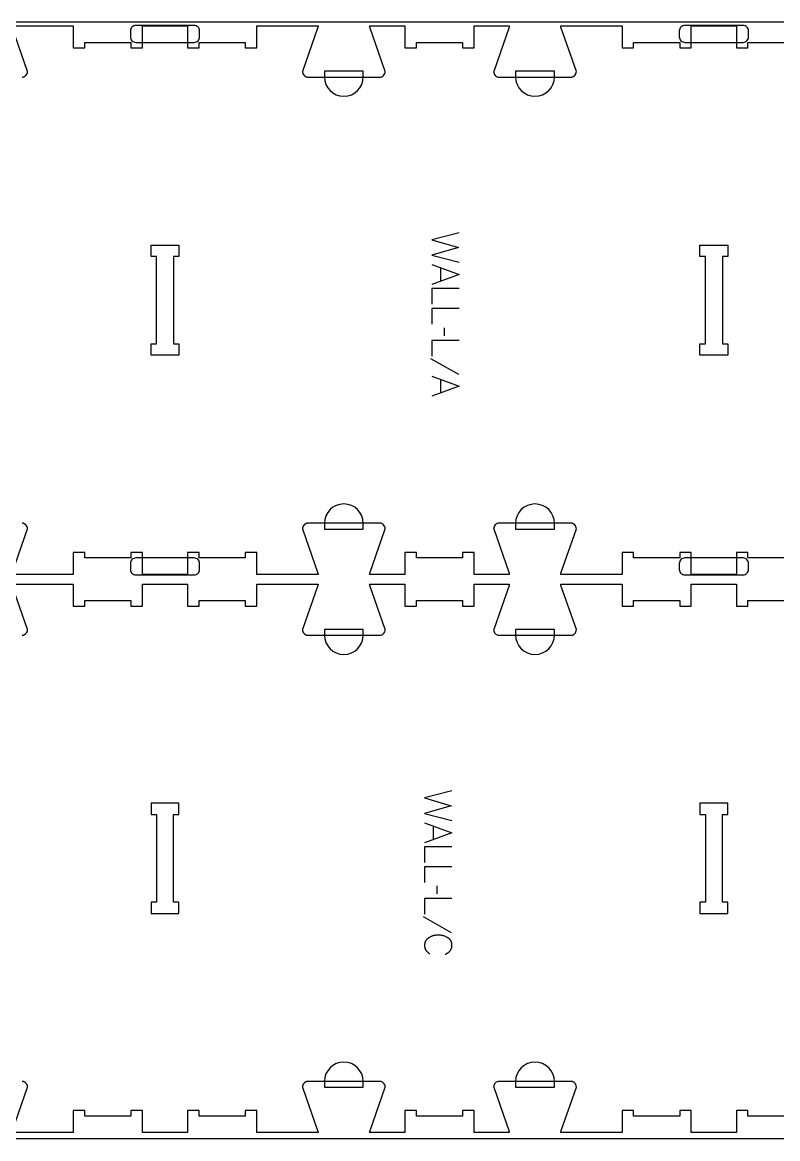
# Model space of a CAD drawing. Extents: x -34195 to -31012, y -10461 to -4867.
# Drawn here: x -33370 to -32544, y -6791 to -5571 of the extents above; entities that cross this region are included whole.
import ezdxf

# ---------------------------------------------------------------- set-up
doc = ezdxf.new("R2010")
doc.units = 0
for name, color, linetype in [('0_SHEET_SPRUCEPLY_2440X122', 1, 'CONTINUOUS'), ('1_ANYTOOL_1MMDEEP_LABELS_S', 2, 'CONTINUOUS'), ('3_ANYTOOL_CUTTHROUGH_INSID', 4, 'CONTINUOUS'), ('4_ANYTOOL_CUTTHROUGH_OUTSI', 5, 'CONTINUOUS'), ('5_ANYTOOL_HALF_MILL_9MM_IN', 3, 'CONTINUOUS')]:
    doc.layers.add(name, color=color, linetype=linetype)

msp = doc.modelspace()

# ---------------------------------------------------------------- linework, layer by layer
at = {"layer": '0_SHEET_SPRUCEPLY_2440X122'}
msp.add_lwpolyline([(-33823.6, -5571.2), (-33823.6, -6791.2), (-31383.6, -6791.2), (-31383.6, -5571.2)], close=True, dxfattribs=at)
at = {"layer": '1_ANYTOOL_1MMDEEP_LABELS_S'}
for points in [[(-32892, -5801.2), (-32922, -5808.9), (-32892.9, -5817.4), (-32922, -5825.8), (-32892, -5833.3)], [(-32922, -5835.9), (-32892, -5846.8), (-32922, -5857.9)], [(-32912.4, -5839.4), (-32912.4, -5854.3)], [(-32892, -5862.1), (-32922, -5862.1), (-32922, -5879.2)], [(-32892, -5884), (-32922, -5884), (-32922, -5901.1)], [(-32908.1, -5913.7), (-32908.2, -5904.9)], [(-32892, -5918.8), (-32922, -5918.8), (-32922, -5935.9)], [(-32892.5, -5956.1), (-32923.2, -5938.9)], [(-32922, -5957.8), (-32892, -5968.7), (-32922, -5979.7)], [(-32912.4, -5961.3), (-32912.4, -5976.2)], [(-32900, -6411.2), (-32930, -6418.9), (-32900.9, -6427.4), (-32930, -6435.9), (-32900, -6443.4)], [(-32930, -6445.9), (-32900, -6456.8), (-32930, -6467.9)], [(-32920.4, -6449.4), (-32920.4, -6464.3)], [(-32900, -6472.2), (-32930, -6472.2), (-32930, -6489.3)], [(-32900, -6494), (-32930, -6494), (-32930, -6511.1)], [(-32916.1, -6523.7), (-32916.2, -6514.9)], [(-32900, -6528.9), (-32930, -6528.9), (-32930, -6546)], [(-32900.4, -6566.1), (-32931.2, -6548.9)], [(-32907.5, -6589.7), (-32907.1, -6589.6), (-32906.7, -6589.4), (-32906.3, -6589.2), (-32905.9, -6589), (-32905.5, -6588.8), (-32905.2, -6588.6), (-32904.8, -6588.4), (-32904.5, -6588.2), (-32904.2, -6587.9), (-32903.8, -6587.7), (-32903.5, -6587.4), (-32903.2, -6587.1), (-32902.9, -6586.9), (-32902.6, -6586.6), (-32902.4, -6586.3), (-32902.1, -6586), (-32902, -6585.8), (-32901.8, -6585.7), (-32901.7, -6585.5), (-32901.6, -6585.3), (-32901.5, -6585.2), (-32901.4, -6585), (-32901.3, -6584.8), (-32901.2, -6584.6), (-32901.1, -6584.5), (-32901, -6584.3), (-32900.9, -6584.1), (-32900.8, -6583.9), (-32900.7, -6583.8), (-32900.6, -6583.6), (-32900.6, -6583.4), (-32900.5, -6583.2), (-32900.4, -6583), (-32900.4, -6582.8), (-32900.3, -6582.6), (-32900.3, -6582.4), (-32900.2, -6582.2), (-32900.2, -6582), (-32900.1, -6581.8), (-32900.1, -6581.6), (-32900.1, -6581.4), (-32900, -6581.2), (-32900, -6581), (-32900, -6580.7), (-32900, -6580.5), (-32900, -6580.3), (-32900, -6580.1), (-32900, -6579.9), (-32900, -6579.5), (-32900, -6579.2), (-32900, -6578.8), (-32900, -6578.5), (-32900.1, -6578.2), (-32900.1, -6577.9), (-32900.2, -6577.6), (-32900.3, -6577.3), (-32900.3, -6577), (-32900.4, -6576.7), (-32900.5, -6576.4), (-32900.6, -6576.1), (-32900.7, -6575.8), (-32900.8, -6575.7), (-32900.9, -6575.5), (-32900.9, -6575.4), (-32901, -6575.3), (-32901.1, -6575.1), (-32901.1, -6575), (-32901.2, -6574.9), (-32901.3, -6574.8), (-32901.4, -6574.6), (-32901.5, -6574.5), (-32901.5, -6574.4), (-32901.6, -6574.3), (-32901.7, -6574.1), (-32901.8, -6574), (-32902, -6573.8), (-32902.2, -6573.5), (-32902.4, -6573.3), (-32902.6, -6573.1), (-32902.8, -6572.9), (-32903.1, -6572.7), (-32903.3, -6572.5), (-32903.6, -6572.3), (-32903.8, -6572.1), (-32904.1, -6571.9), (-32904.4, -6571.7), (-32904.7, -6571.5), (-32905.3, -6571.2), (-32905.9, -6570.9), (-32906.5, -6570.6), (-32907.1, -6570.3), (-32907.7, -6570), (-32908.3, -6569.8), (-32908.9, -6569.6), (-32909.6, -6569.4), (-32910.2, -6569.3), (-32910.9, -6569.1), (-32911.6, -6569), (-32912.2, -6568.9), (-32912.9, -6568.8), (-32913.6, -6568.8), (-32914.3, -6568.7), (-32915, -6568.7), (-32915.7, -6568.7), (-32916.4, -6568.8), (-32917, -6568.8), (-32917.7, -6568.9), (-32918.4, -6569), (-32919.1, -6569.1), (-32919.7, -6569.3), (-32920, -6569.3), (-32920.4, -6569.4), (-32920.7, -6569.5), (-32921, -6569.6), (-32921.3, -6569.7), (-32921.6, -6569.8), (-32921.9, -6569.9), (-32922.3, -6570.1), (-32922.9, -6570.3), (-32923.5, -6570.6), (-32924.1, -6570.9), (-32924.7, -6571.2), (-32925.3, -6571.6), (-32925.6, -6571.8), (-32925.8, -6571.9), (-32926.1, -6572.1), (-32926.4, -6572.3), (-32926.6, -6572.5), (-32926.9, -6572.7), (-32927.1, -6573), (-32927.3, -6573.2), (-32927.5, -6573.4), (-32927.8, -6573.6), (-32927.9, -6573.9), (-32928, -6574), (-32928.1, -6574.1), (-32928.2, -6574.2), (-32928.3, -6574.4), (-32928.4, -6574.5), (-32928.5, -6574.6), (-32928.6, -6574.8), (-32928.6, -6574.9), (-32928.7, -6575), (-32928.8, -6575.2), (-32928.9, -6575.3), (-32928.9, -6575.4), (-32929.1, -6575.7), (-32929.2, -6576), (-32929.3, -6576.3), (-32929.4, -6576.6), (-32929.5, -6576.9), (-32929.6, -6577.2), (-32929.7, -6577.5), (-32929.7, -6577.8), (-32929.8, -6578.1), (-32929.9, -6578.5), (-32929.9, -6578.8), (-32929.9, -6579.1), (-32930, -6579.5), (-32930, -6579.8), (-32930, -6580.2), (-32930, -6580.6), (-32929.9, -6581), (-32929.9, -6581.1), (-32929.9, -6581.3), (-32929.9, -6581.5), (-32929.9, -6581.7), (-32929.8, -6581.9), (-32929.8, -6582), (-32929.8, -6582.2), (-32929.7, -6582.4), (-32929.7, -6582.6), (-32929.7, -6582.7), (-32929.6, -6582.9), (-32929.6, -6583.1), (-32929.5, -6583.2), (-32929.5, -6583.4), (-32929.4, -6583.5), (-32929.3, -6583.7), (-32929.3, -6583.8), (-32929.2, -6584), (-32929.1, -6584.2), (-32929.1, -6584.3), (-32929, -6584.5), (-32928.9, -6584.6), (-32928.8, -6584.7), (-32928.7, -6584.9), (-32928.6, -6585), (-32928.5, -6585.2), (-32928.4, -6585.3), (-32928.3, -6585.4), (-32928.1, -6585.7), (-32927.9, -6586), (-32927.7, -6586.2), (-32927.5, -6586.5), (-32927.2, -6586.7), (-32927, -6586.9), (-32926.7, -6587.2), (-32926.5, -6587.4), (-32926.2, -6587.6), (-32925.9, -6587.8), (-32925.7, -6588.1), (-32925.4, -6588.3), (-32925.1, -6588.5), (-32924.8, -6588.7), (-32924.5, -6588.8), (-32924.1, -6589)]]:
    msp.add_lwpolyline(points, dxfattribs=at)
at = {"layer": '3_ANYTOOL_CUTTHROUGH_INSID', "color": 4}
for points in [[(-33228.7, -5814.6), (-33198.4, -5814.6), (-33198.4, -5827.1), (-33204.4, -5827.1), (-33204.4, -5922.6), (-33198.4, -5922.6), (-33198.4, -5935.1), (-33228.9, -5935.1), (-33228.9, -5922.6), (-33222.9, -5922.6), (-33222.9, -5827.1), (-33228.9, -5827.1), (-33228.9, -5814.6)], [(-32628.7, -5814.6), (-32598.4, -5814.6), (-32598.4, -5827.1), (-32604.4, -5827.1), (-32604.4, -5922.6), (-32598.4, -5922.6), (-32598.4, -5935.1), (-32628.9, -5935.1), (-32628.9, -5922.6), (-32622.9, -5922.6), (-32622.9, -5827.1), (-32628.9, -5827.1), (-32628.9, -5814.6)], [(-33228.7, -6545.1), (-33198.4, -6545.1), (-33198.4, -6532.6), (-33204.4, -6532.6), (-33204.4, -6437.1), (-33198.4, -6437.1), (-33198.4, -6424.6), (-33228.9, -6424.6), (-33228.9, -6437.1), (-33222.9, -6437.1), (-33222.9, -6532.6), (-33228.9, -6532.6), (-33228.9, -6545.1)], [(-32628.7, -6545.1), (-32598.4, -6545.1), (-32598.4, -6532.6), (-32604.4, -6532.6), (-32604.4, -6437.1), (-32598.4, -6437.1), (-32598.4, -6424.6), (-32628.9, -6424.6), (-32628.9, -6437.1), (-32622.9, -6437.1), (-32622.9, -6532.6), (-32628.9, -6532.6), (-32628.9, -6545.1)]]:
    msp.add_lwpolyline(points, close=True, dxfattribs=at)
at = {"layer": '4_ANYTOOL_CUTTHROUGH_OUTSI', "color": 5}
for points in [[(-33381.1, -5575.1), (-33313.9, -5575.1), (-33313.9, -5599.1), (-33301.4, -5599.1), (-33301.4, -5593.1), (-33250.9, -5593.1), (-33250.9, -5599.1), (-33238.4, -5599.1), (-33238.4, -5575.1), (-33188.9, -5575.1), (-33188.9, -5599.1), (-33176.4, -5599.1), (-33176.4, -5593.1), (-33125.9, -5593.1), (-33125.9, -5599.1), (-33113.4, -5599.1), (-33113.4, -5575.1), (-33046.2, -5575.1), (-33046.2, -5575.1, -0.061485), (-33046.5, -5576.5), (-33063.3, -5624.8), (-33063.4, -5624.8), (-33063.4, -5624.8), (-33063.4, -5624.8, 0.198912), (-33061.5, -5629.3), (-33061.4, -5629.4), (-33061.3, -5629.5), (-33061.2, -5629.6), (-33061.1, -5629.7), (-33061, -5629.8), (-33060.8, -5629.9), (-33060.7, -5630), (-33060.6, -5630), (-33060.5, -5630.1), (-33060.3, -5630.2), (-33060.2, -5630.3), (-33060.1, -5630.4), (-33059.9, -5630.4), (-33059.8, -5630.5), (-33059.6, -5630.6), (-33059.5, -5630.6), (-33059.4, -5630.7), (-33059.2, -5630.7), (-33059.1, -5630.8), (-33058.9, -5630.8), (-33058.8, -5630.9), (-33058.6, -5630.9), (-33058.5, -5630.9), (-33058.3, -5631), (-33058.2, -5631), (-33058, -5631), (-33057.9, -5631.1), (-33057.7, -5631.1), (-33057.6, -5631.1), (-33057.4, -5631.1), (-33057.3, -5631.1), (-33057.1, -5631.1), (-32979.1, -5631.1, 0.414214), (-32972.9, -5624.8), (-32972.9, -5624.8), (-32972.9, -5624.8), (-32989.8, -5576.5), (-32989.8, -5576.5, -0.061485), (-32990, -5575.1), (-32951.4, -5575.1), (-32951.4, -5599.1), (-32938.9, -5599.1), (-32938.9, -5593.1), (-32888.4, -5593.1), (-32888.4, -5599.1), (-32875.9, -5599.1), (-32875.9, -5575.1), (-32837.3, -5575.1), (-32837.3, -5575.1, -0.061485), (-32837.5, -5576.5), (-32854.4, -5624.8), (-32854.5, -5624.8), (-32854.5, -5624.8), (-32854.5, -5624.8, 0.414214), (-32848.2, -5631.1), (-32770.2, -5631.1), (-32770.1, -5631.1), (-32769.9, -5631.1), (-32769.8, -5631.1), (-32769.6, -5631.1), (-32769.5, -5631.1), (-32769.3, -5631), (-32769.2, -5631), (-32769, -5631), (-32768.8, -5630.9), (-32768.7, -5630.9), (-32768.5, -5630.9), (-32768.4, -5630.8), (-32768.3, -5630.8), (-32768.1, -5630.7), (-32768, -5630.7), (-32767.8, -5630.6), (-32767.7, -5630.6), (-32767.5, -5630.5), (-32767.4, -5630.4), (-32767.3, -5630.4), (-32767.1, -5630.3), (-32767, -5630.2), (-32766.9, -5630.1), (-32766.7, -5630), (-32766.6, -5630), (-32766.5, -5629.9), (-32766.4, -5629.8), (-32766.2, -5629.7), (-32766.1, -5629.6), (-32766, -5629.5), (-32765.9, -5629.4), (-32765.8, -5629.3, 0.198912), (-32764, -5624.8), (-32764, -5624.8), (-32764, -5624.8), (-32780.9, -5576.5), (-32780.9, -5576.5, -0.061485), (-32781.1, -5575.1), (-32713.9, -5575.1), (-32713.9, -5599.1), (-32701.4, -5599.1), (-32701.4, -5593.1), (-32650.9, -5593.1), (-32650.9, -5599.1), (-32638.4, -5599.1), (-32638.4, -5575.1), (-32588.9, -5575.1), (-32588.9, -5599.1), (-32576.4, -5599.1), (-32576.4, -5593.1), (-32525.9, -5593.1)], [(-33369.8, -5631.1), (-33369.6, -5631.1), (-33369.5, -5631.1), (-33369.3, -5631), (-33369.2, -5631), (-33369, -5631), (-33368.8, -5630.9), (-33368.7, -5630.9), (-33368.5, -5630.9), (-33368.4, -5630.8), (-33368.3, -5630.8), (-33368.1, -5630.7), (-33368, -5630.7), (-33367.8, -5630.6), (-33367.7, -5630.6), (-33367.5, -5630.5), (-33367.4, -5630.4), (-33367.3, -5630.4), (-33367.1, -5630.3), (-33367, -5630.2), (-33366.9, -5630.1), (-33366.7, -5630), (-33366.6, -5630), (-33366.5, -5629.9), (-33366.4, -5629.8), (-33366.2, -5629.7), (-33366.1, -5629.6), (-33366, -5629.5), (-33365.9, -5629.4), (-33365.8, -5629.3, 0.198912), (-33364, -5624.8), (-33364, -5624.8), (-33364, -5624.8), (-33380.9, -5576.5)], [(-32525.9, -6156.6), (-32576.4, -6156.6), (-32576.4, -6150.6), (-32588.9, -6150.6), (-32588.9, -6174.6), (-32638.4, -6174.6), (-32638.4, -6150.6), (-32650.9, -6150.6), (-32650.9, -6156.6), (-32701.4, -6156.6), (-32701.4, -6150.6), (-32713.9, -6150.6), (-32713.9, -6174.6), (-32781.1, -6174.6), (-32781.1, -6174.6, -0.061485), (-32780.9, -6173.2), (-32764, -6124.9), (-32764, -6124.9), (-32764, -6124.8), (-32764, -6124.8, 0.198912), (-32765.8, -6120.4), (-32765.9, -6120.3), (-32766, -6120.2), (-32766.1, -6120.1), (-32766.2, -6120), (-32766.4, -6119.9), (-32766.5, -6119.8), (-32766.6, -6119.7), (-32766.7, -6119.7), (-32766.9, -6119.6), (-32767, -6119.5), (-32767.1, -6119.4), (-32767.3, -6119.3), (-32767.4, -6119.3), (-32767.5, -6119.2), (-32767.7, -6119.1), (-32767.8, -6119.1), (-32768, -6119), (-32768.1, -6119), (-32768.3, -6118.9), (-32768.4, -6118.9), (-32768.5, -6118.8), (-32768.7, -6118.8), (-32768.8, -6118.7), (-32769, -6118.7), (-32769.2, -6118.7), (-32769.3, -6118.7), (-32769.5, -6118.6), (-32769.6, -6118.6), (-32769.8, -6118.6), (-32769.9, -6118.6), (-32770.1, -6118.6), (-32770.2, -6118.6), (-32848.2, -6118.6, 0.414214), (-32854.5, -6124.8), (-32854.5, -6124.9), (-32854.4, -6124.9), (-32837.5, -6173.2), (-32837.5, -6173.2, -0.061485), (-32837.3, -6174.6), (-32875.9, -6174.6), (-32875.9, -6150.6), (-32888.4, -6150.6), (-32888.4, -6156.6), (-32938.9, -6156.6), (-32938.9, -6150.6), (-32951.4, -6150.6), (-32951.4, -6150.8), (-32951.4, -6174.6), (-32990, -6174.6), (-32990, -6174.6, -0.061485), (-32989.8, -6173.2), (-32972.9, -6124.9), (-32972.9, -6124.9), (-32972.9, -6124.8), (-32972.9, -6124.8, 0.414214), (-32979.1, -6118.6), (-33057.1, -6118.6), (-33057.3, -6118.6), (-33057.4, -6118.6), (-33057.6, -6118.6), (-33057.7, -6118.6), (-33057.9, -6118.6), (-33058, -6118.7), (-33058.2, -6118.7), (-33058.3, -6118.7), (-33058.5, -6118.7), (-33058.6, -6118.8), (-33058.8, -6118.8), (-33058.9, -6118.9), (-33059.1, -6118.9), (-33059.2, -6119), (-33059.4, -6119), (-33059.5, -6119.1), (-33059.6, -6119.1), (-33059.8, -6119.2), (-33059.9, -6119.3), (-33060.1, -6119.3), (-33060.2, -6119.4), (-33060.3, -6119.5), (-33060.5, -6119.6), (-33060.6, -6119.7), (-33060.7, -6119.7), (-33060.8, -6119.8), (-33061, -6119.9), (-33061.1, -6120), (-33061.2, -6120.1), (-33061.3, -6120.2), (-33061.4, -6120.3), (-33061.5, -6120.4, 0.198912), (-33063.4, -6124.8), (-33063.4, -6124.9), (-33063.3, -6124.9), (-33046.5, -6173.2), (-33046.5, -6173.2, -0.061485), (-33046.2, -6174.6), (-33063.7, -6174.6), (-33113.4, -6174.6), (-33113.4, -6150.6), (-33125.9, -6150.6), (-33125.9, -6156.6), (-33176.4, -6156.6), (-33176.4, -6150.6), (-33188.9, -6150.6), (-33188.9, -6174.6), (-33238.4, -6174.6), (-33238.4, -6150.6), (-33250.9, -6150.6), (-33250.9, -6156.6), (-33301.4, -6156.6), (-33301.4, -6150.6), (-33313.9, -6150.6), (-33313.9, -6174.6), (-33381.1, -6174.6)], [(-33380.9, -6173.2), (-33364, -6124.9), (-33364, -6124.9), (-33364, -6124.8), (-33364, -6124.8, 0.198912), (-33365.8, -6120.4), (-33365.9, -6120.3), (-33366, -6120.2), (-33366.1, -6120.1), (-33366.2, -6120), (-33366.4, -6119.9), (-33366.5, -6119.8), (-33366.6, -6119.7), (-33366.7, -6119.7), (-33366.9, -6119.6), (-33367, -6119.5), (-33367.1, -6119.4), (-33367.3, -6119.3), (-33367.4, -6119.3), (-33367.5, -6119.2), (-33367.7, -6119.1), (-33367.8, -6119.1), (-33368, -6119), (-33368.1, -6119), (-33368.3, -6118.9), (-33368.4, -6118.9), (-33368.5, -6118.8), (-33368.7, -6118.8), (-33368.8, -6118.7), (-33369, -6118.7), (-33369.2, -6118.7), (-33369.3, -6118.7), (-33369.5, -6118.6), (-33369.6, -6118.6), (-33369.8, -6118.6)], [(-33381.1, -6185.1), (-33313.9, -6185.1), (-33313.9, -6209.1), (-33301.4, -6209.1), (-33301.4, -6203.1), (-33250.9, -6203.1), (-33250.9, -6209.1), (-33238.4, -6209.1), (-33238.4, -6185.1), (-33188.9, -6185.1), (-33188.9, -6209.1), (-33176.4, -6209.1), (-33176.4, -6203.1), (-33125.9, -6203.1), (-33125.9, -6209.1), (-33113.4, -6209.1), (-33113.4, -6185.1), (-33046.2, -6185.1), (-33046.2, -6185.1, -0.061485), (-33046.5, -6186.5), (-33063.3, -6234.8), (-33063.4, -6234.8), (-33063.4, -6234.8), (-33063.4, -6234.8, 0.198912), (-33061.5, -6239.3), (-33061.4, -6239.4), (-33061.3, -6239.5), (-33061.2, -6239.6), (-33061.1, -6239.7), (-33061, -6239.8), (-33060.8, -6239.9), (-33060.7, -6240), (-33060.6, -6240), (-33060.5, -6240.1), (-33060.3, -6240.2), (-33060.2, -6240.3), (-33060.1, -6240.4), (-33059.9, -6240.4), (-33059.8, -6240.5), (-33059.6, -6240.6), (-33059.5, -6240.6), (-33059.4, -6240.7), (-33059.2, -6240.7), (-33059.1, -6240.8), (-33058.9, -6240.8), (-33058.8, -6240.9), (-33058.6, -6240.9), (-33058.5, -6240.9), (-33058.3, -6241), (-33058.2, -6241), (-33058, -6241), (-33057.9, -6241.1), (-33057.7, -6241.1), (-33057.6, -6241.1), (-33057.4, -6241.1), (-33057.3, -6241.1), (-33057.1, -6241.1), (-32979.1, -6241.1, 0.414214), (-32972.9, -6234.8), (-32972.9, -6234.8), (-32972.9, -6234.8), (-32989.8, -6186.5), (-32989.8, -6186.5, -0.061485), (-32990, -6185.1), (-32951.4, -6185.1), (-32951.4, -6209.1), (-32938.9, -6209.1), (-32938.9, -6203.1), (-32888.4, -6203.1), (-32888.4, -6209.1), (-32875.9, -6209.1), (-32875.9, -6185.1), (-32837.3, -6185.1), (-32837.3, -6185.1, -0.061485), (-32837.5, -6186.5), (-32854.4, -6234.8), (-32854.5, -6234.8), (-32854.5, -6234.8), (-32854.5, -6234.8, 0.414214), (-32848.2, -6241.1), (-32770.2, -6241.1), (-32770.1, -6241.1), (-32769.9, -6241.1), (-32769.8, -6241.1), (-32769.6, -6241.1), (-32769.5, -6241.1), (-32769.3, -6241), (-32769.2, -6241), (-32769, -6241), (-32768.8, -6240.9), (-32768.7, -6240.9), (-32768.5, -6240.9), (-32768.4, -6240.8), (-32768.3, -6240.8), (-32768.1, -6240.7), (-32768, -6240.7), (-32767.8, -6240.6), (-32767.7, -6240.6), (-32767.5, -6240.5), (-32767.4, -6240.4), (-32767.3, -6240.4), (-32767.1, -6240.3), (-32767, -6240.2), (-32766.9, -6240.1), (-32766.7, -6240), (-32766.6, -6240), (-32766.5, -6239.9), (-32766.4, -6239.8), (-32766.2, -6239.7), (-32766.1, -6239.6), (-32766, -6239.5), (-32765.9, -6239.4), (-32765.8, -6239.3, 0.198912), (-32764, -6234.8), (-32764, -6234.8), (-32764, -6234.8), (-32780.9, -6186.5), (-32780.9, -6186.5, -0.061485), (-32781.1, -6185.1), (-32713.9, -6185.1), (-32713.9, -6209.1), (-32701.4, -6209.1), (-32701.4, -6203.1), (-32650.9, -6203.1), (-32650.9, -6209.1), (-32638.4, -6209.1), (-32638.4, -6185.1), (-32588.9, -6185.1), (-32588.9, -6209.1), (-32576.4, -6209.1), (-32576.4, -6203.1), (-32525.9, -6203.1)], [(-33369.8, -6241.1), (-33369.6, -6241.1), (-33369.5, -6241.1), (-33369.3, -6241), (-33369.2, -6241), (-33369, -6241), (-33368.8, -6240.9), (-33368.7, -6240.9), (-33368.5, -6240.9), (-33368.4, -6240.8), (-33368.3, -6240.8), (-33368.1, -6240.7), (-33368, -6240.7), (-33367.8, -6240.6), (-33367.7, -6240.6), (-33367.5, -6240.5), (-33367.4, -6240.4), (-33367.3, -6240.4), (-33367.1, -6240.3), (-33367, -6240.2), (-33366.9, -6240.1), (-33366.7, -6240), (-33366.6, -6240), (-33366.5, -6239.9), (-33366.4, -6239.8), (-33366.2, -6239.7), (-33366.1, -6239.6), (-33366, -6239.5), (-33365.9, -6239.4), (-33365.8, -6239.3, 0.198912), (-33364, -6234.8), (-33364, -6234.8), (-33364, -6234.8), (-33380.9, -6186.5)], [(-32525.9, -6766.6), (-32576.4, -6766.6), (-32576.4, -6760.6), (-32588.9, -6760.6), (-32588.9, -6784.6), (-32638.4, -6784.6), (-32638.4, -6760.6), (-32650.9, -6760.6), (-32650.9, -6766.6), (-32701.4, -6766.6), (-32701.4, -6760.6), (-32713.9, -6760.6), (-32713.9, -6784.6), (-32763.7, -6784.6), (-32781.1, -6784.6), (-32781.1, -6784.6, -0.061485), (-32780.9, -6783.2), (-32764, -6734.9), (-32764, -6734.9), (-32764, -6734.8), (-32764, -6734.8, 0.198912), (-32765.8, -6730.4), (-32765.9, -6730.3), (-32766, -6730.2), (-32766.1, -6730.1), (-32766.2, -6730), (-32766.4, -6729.9), (-32766.5, -6729.8), (-32766.6, -6729.7), (-32766.7, -6729.7), (-32766.9, -6729.6), (-32767, -6729.5), (-32767.1, -6729.4), (-32767.3, -6729.3), (-32767.4, -6729.3), (-32767.5, -6729.2), (-32767.7, -6729.1), (-32767.8, -6729.1), (-32768, -6729), (-32768.1, -6729), (-32768.3, -6728.9), (-32768.4, -6728.9), (-32768.5, -6728.8), (-32768.7, -6728.8), (-32768.8, -6728.7), (-32769, -6728.7), (-32769.2, -6728.7), (-32769.3, -6728.7), (-32769.5, -6728.6), (-32769.6, -6728.6), (-32769.8, -6728.6), (-32769.9, -6728.6), (-32770.1, -6728.6), (-32770.2, -6728.6), (-32848.2, -6728.6, 0.414214), (-32854.5, -6734.8), (-32854.5, -6734.9), (-32854.4, -6734.9), (-32837.5, -6783.2), (-32837.5, -6783.2, -0.061485), (-32837.3, -6784.6), (-32875.9, -6784.6), (-32875.9, -6760.6), (-32888.4, -6760.6), (-32888.4, -6766.6), (-32938.9, -6766.6), (-32938.9, -6760.6), (-32951.4, -6760.6), (-32951.4, -6784.6), (-32990, -6784.6), (-32990, -6784.6, -0.061485), (-32989.8, -6783.2), (-32972.9, -6734.9), (-32972.9, -6734.9), (-32972.9, -6734.8), (-32972.9, -6734.8, 0.414214), (-32979.1, -6728.6), (-33057.1, -6728.6), (-33057.3, -6728.6), (-33057.4, -6728.6), (-33057.6, -6728.6), (-33057.7, -6728.6), (-33057.9, -6728.6), (-33058, -6728.7), (-33058.2, -6728.7), (-33058.3, -6728.7), (-33058.5, -6728.7), (-33058.6, -6728.8), (-33058.8, -6728.8), (-33058.9, -6728.9), (-33059.1, -6728.9), (-33059.2, -6729), (-33059.4, -6729), (-33059.5, -6729.1), (-33059.6, -6729.1), (-33059.8, -6729.2), (-33059.9, -6729.3), (-33060.1, -6729.3), (-33060.2, -6729.4), (-33060.3, -6729.5), (-33060.5, -6729.6), (-33060.6, -6729.7), (-33060.7, -6729.7), (-33060.8, -6729.8), (-33061, -6729.9), (-33061.1, -6730), (-33061.2, -6730.1), (-33061.3, -6730.2), (-33061.4, -6730.3), (-33061.5, -6730.4, 0.198912), (-33063.4, -6734.8), (-33063.4, -6734.9), (-33063.3, -6734.9), (-33046.5, -6783.2), (-33046.5, -6783.2, -0.061485), (-33046.2, -6784.6), (-33063.7, -6784.6), (-33113.4, -6784.6), (-33113.4, -6760.6), (-33125.9, -6760.6), (-33125.9, -6766.6), (-33176.4, -6766.6), (-33176.4, -6760.6), (-33188.9, -6760.6), (-33188.9, -6784.6), (-33238.4, -6784.6), (-33238.4, -6760.6), (-33250.9, -6760.6), (-33250.9, -6766.6), (-33301.4, -6766.6), (-33301.4, -6760.6), (-33313.9, -6760.6), (-33313.9, -6784.6), (-33363.7, -6784.6), (-33381.1, -6784.6)], [(-33380.9, -6783.2), (-33364, -6734.9), (-33364, -6734.9), (-33364, -6734.8), (-33364, -6734.8, 0.198912), (-33365.8, -6730.4), (-33365.9, -6730.3), (-33366, -6730.2), (-33366.1, -6730.1), (-33366.2, -6730), (-33366.4, -6729.9), (-33366.5, -6729.8), (-33366.6, -6729.7), (-33366.7, -6729.7), (-33366.9, -6729.6), (-33367, -6729.5), (-33367.1, -6729.4), (-33367.3, -6729.3), (-33367.4, -6729.3), (-33367.5, -6729.2), (-33367.7, -6729.1), (-33367.8, -6729.1), (-33368, -6729), (-33368.1, -6729), (-33368.3, -6728.9), (-33368.4, -6728.9), (-33368.5, -6728.8), (-33368.7, -6728.8), (-33368.8, -6728.7), (-33369, -6728.7), (-33369.2, -6728.7), (-33369.3, -6728.7), (-33369.5, -6728.6), (-33369.6, -6728.6), (-33369.8, -6728.6)]]:
    msp.add_lwpolyline(points, format="xyb", dxfattribs=at)
at = {"layer": '5_ANYTOOL_HALF_MILL_9MM_IN', "color": 3}
for points in [[(-33245.5, -5574.6, 0.414214), (-33251.5, -5580.6), (-33251.5, -5587.1, 0.414214), (-33245.5, -5593.1), (-33181.8, -5593.1, 0.414214), (-33175.8, -5587.1), (-33175.8, -5580.6, 0.414214), (-33181.8, -5574.6)], [(-32645.5, -5574.6, 0.414214), (-32651.5, -5580.6), (-32651.5, -5587.1, 0.414214), (-32645.5, -5593.1), (-32581.8, -5593.1, 0.414214), (-32575.8, -5587.1), (-32575.8, -5580.6, 0.414214), (-32581.8, -5574.6)], [(-33039.4, -5630.8, 1), (-32996.9, -5630.8), (-32996.9, -5630.6), (-32996.9, -5624.6), (-33039.4, -5624.6), (-33039.4, -5630.6), (-33039.4, -5630.8)], [(-32830.5, -5630.8, 1), (-32788, -5630.8), (-32788, -5630.6), (-32788, -5624.6), (-32830.5, -5624.6), (-32830.5, -5630.6), (-32830.5, -5630.8)], [(-32996.9, -6118.8, 1), (-33039.4, -6118.8), (-33039.4, -6119.1), (-33039.4, -6125.1), (-32996.9, -6125.1), (-32996.9, -6119.1), (-32996.9, -6118.8)], [(-32788, -6118.8, 1), (-32830.5, -6118.8), (-32830.5, -6119.1), (-32830.5, -6125.1), (-32788, -6125.1), (-32788, -6119.1), (-32788, -6118.8)], [(-33245.5, -6156.6, 0.414214), (-33251.5, -6162.6), (-33251.5, -6169.1, 0.414214), (-33245.5, -6175.1), (-33181.8, -6175.1, 0.414214), (-33175.8, -6169.1), (-33175.8, -6162.6, 0.414214), (-33181.8, -6156.6)], [(-32645.5, -6156.6, 0.414214), (-32651.5, -6162.6), (-32651.5, -6169.1, 0.414214), (-32645.5, -6175.1), (-32581.8, -6175.1, 0.414214), (-32575.8, -6169.1), (-32575.8, -6162.6, 0.414214), (-32581.8, -6156.6)], [(-33039.4, -6240.8, 1), (-32996.9, -6240.8), (-32996.9, -6240.6), (-32996.9, -6234.6), (-33039.4, -6234.6), (-33039.4, -6240.6), (-33039.4, -6240.8)], [(-32830.5, -6240.8, 1), (-32788, -6240.8), (-32788, -6240.6), (-32788, -6234.6), (-32830.5, -6234.6), (-32830.5, -6240.6), (-32830.5, -6240.8)], [(-32996.9, -6728.8, 1), (-33039.4, -6728.8), (-33039.4, -6729.1), (-33039.4, -6735.1), (-32996.9, -6735.1), (-32996.9, -6729.1), (-32996.9, -6728.8)], [(-32788, -6728.8, 1), (-32830.5, -6728.8), (-32830.5, -6729.1), (-32830.5, -6735.1), (-32788, -6735.1), (-32788, -6729.1), (-32788, -6728.8)]]:
    msp.add_lwpolyline(points, format="xyb", close=True, dxfattribs=at)

doc.saveas('drawing.dxf')
